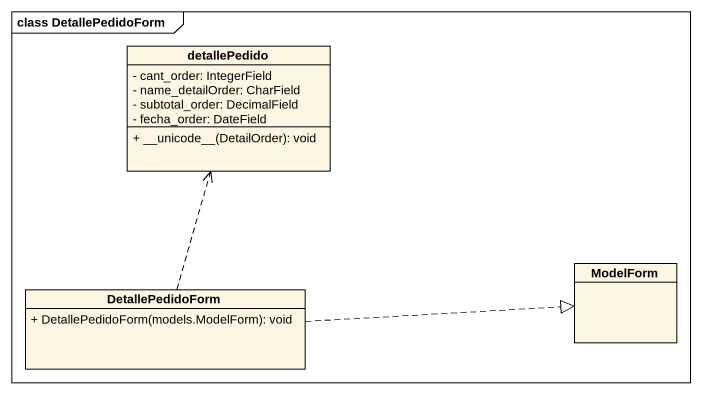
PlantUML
@startuml
mainframe class DetallePedidoForm
hide circle
hide empty members
skinparam classAttributeIconSize 0
class detallePedido {
  - cant_order: IntegerField
  - name_detailOrder: CharField
  - subtotal_order: DecimalField
  - fecha_order: DateField
  + ~__unicode~__(DetailOrder): void
}
class DetallePedidoForm {
  + DetallePedidoForm(models.ModelForm): void
}
class ModelForm
DetallePedidoForm .up.> detallePedido
DetallePedidoForm .right.|> ModelForm
@enduml
